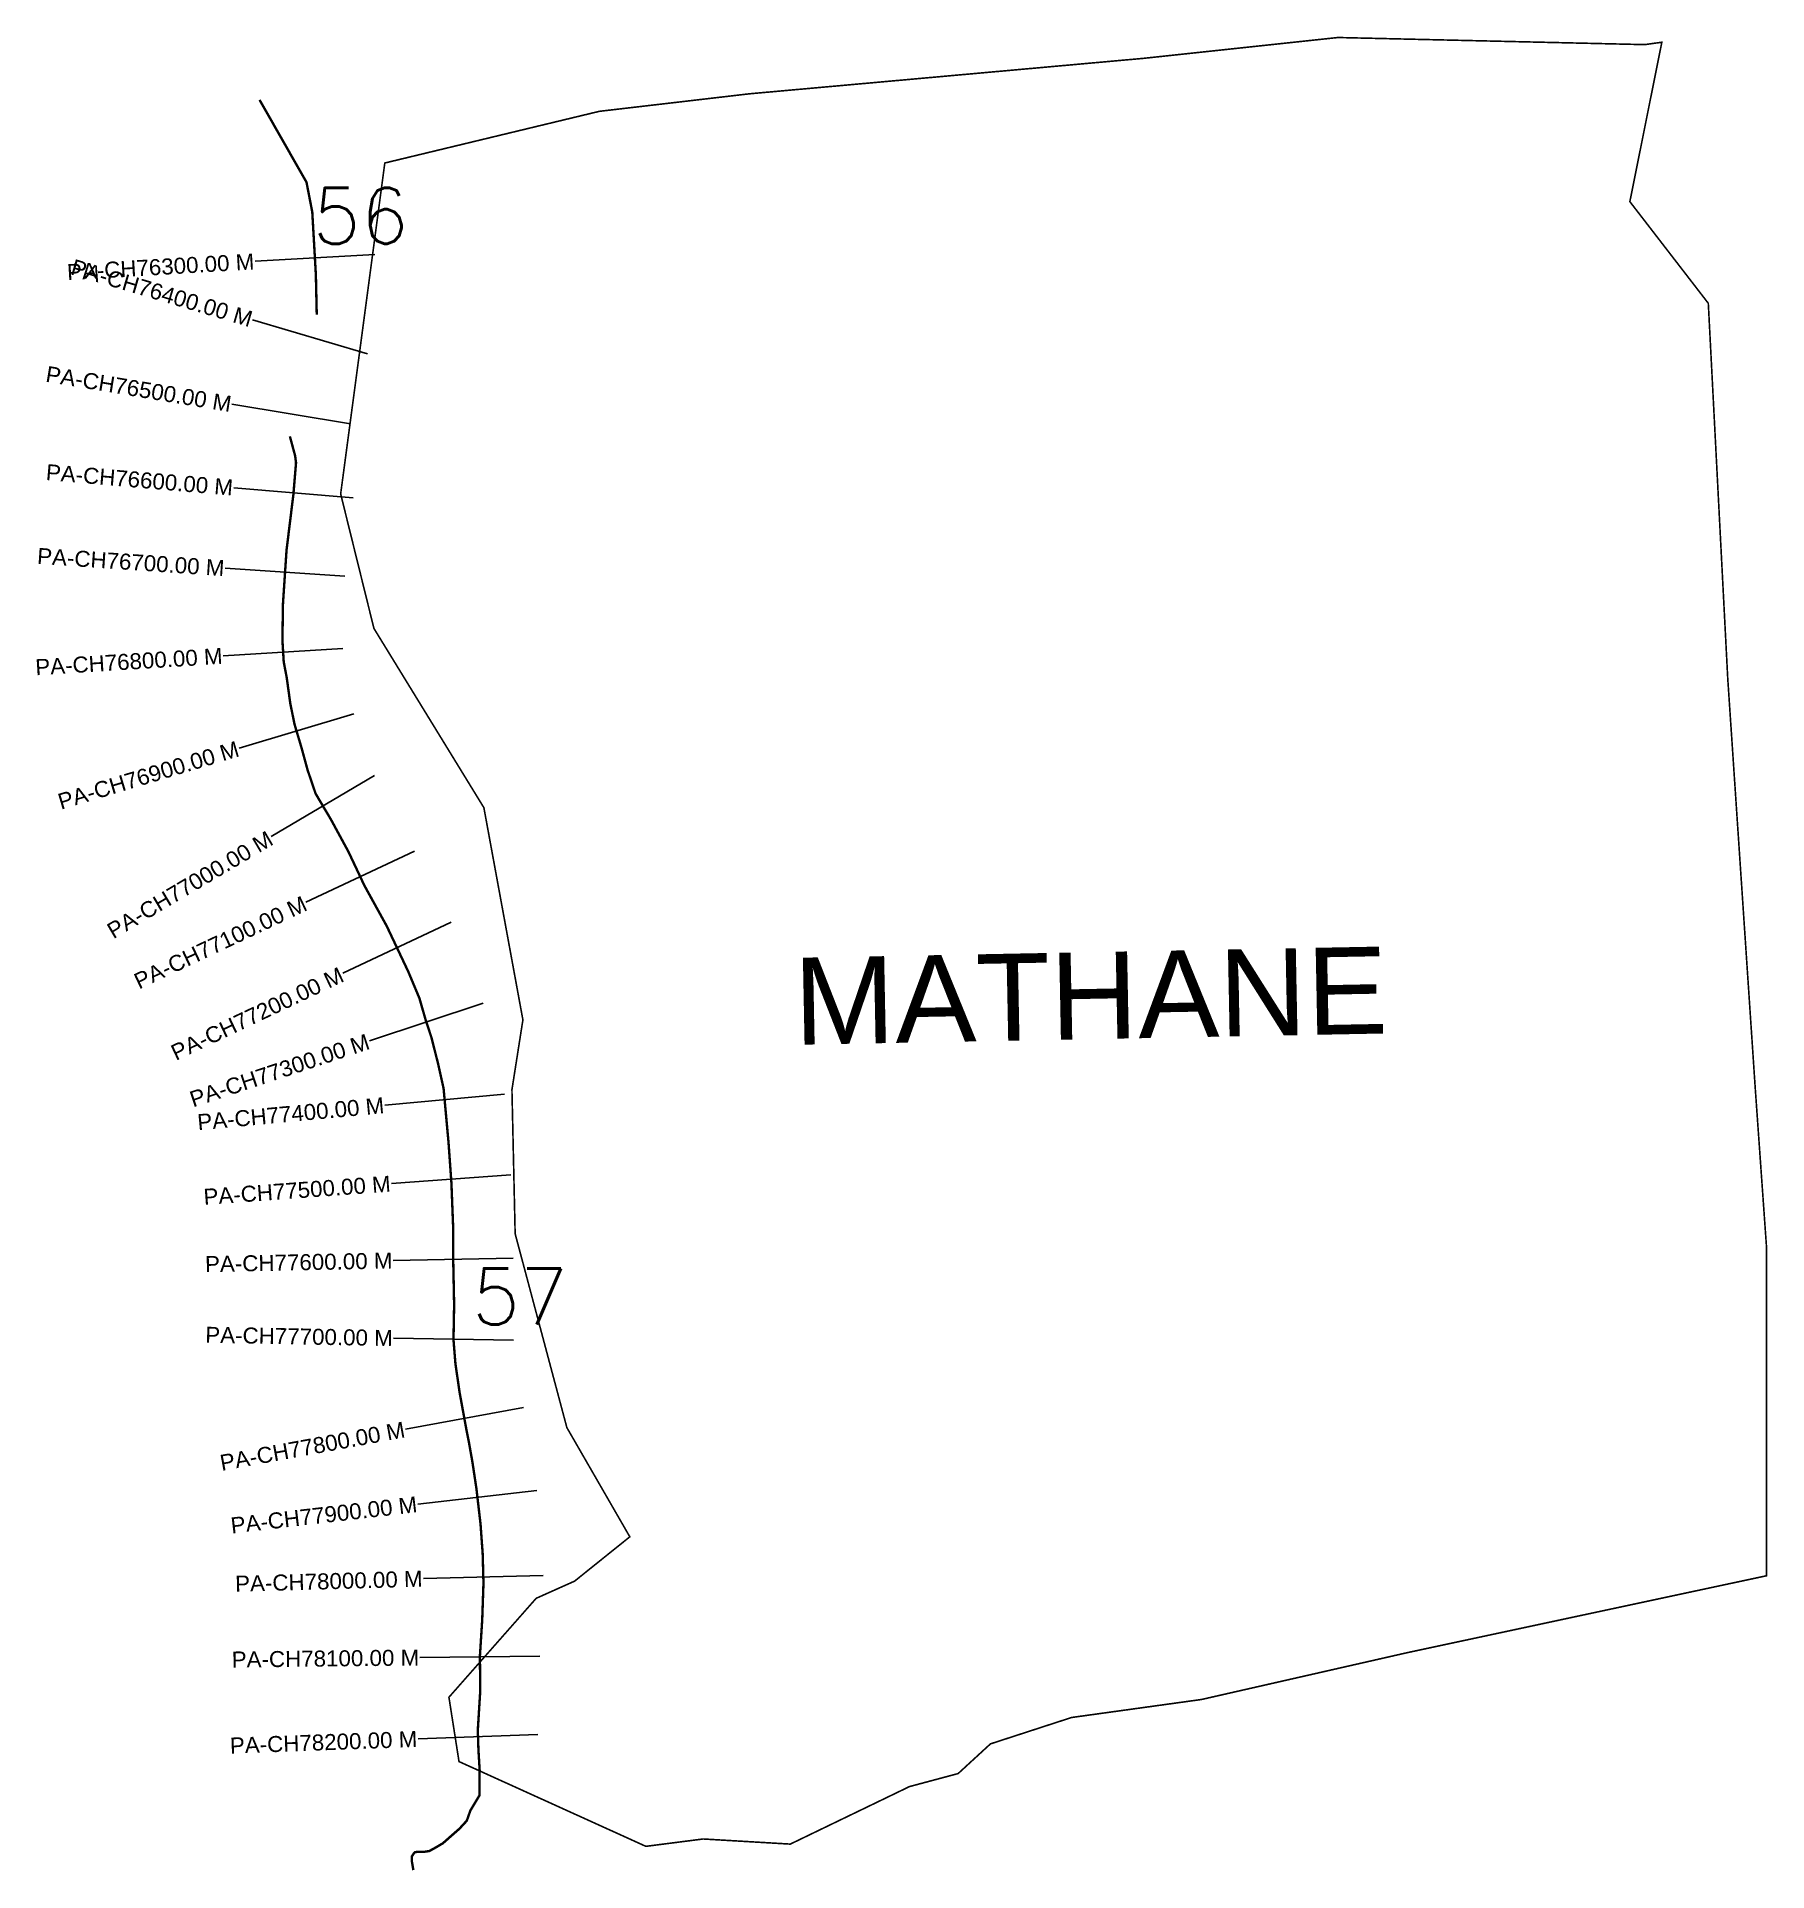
# Model space of a CAD drawing. Header units: metres. Extents: x 260476 to 262641, y 2162864 to 2165158.
import ezdxf
from ezdxf.enums import TextEntityAlignment as Align

# ---------------------------------------------------------------- set-up
doc = ezdxf.new("R2010")
doc.units = ezdxf.units.M
for name, color, linetype in [('CS', 134, 'Continuous'), ('CSMark', 6, 'Continuous'), ('NATURALLY PROTECTED', 3, 'Continuous'), ('VILLAGE NAME', 250, 'Continuous')]:
    doc.layers.add(name, color=color, linetype=linetype)
doc.styles.add('DynamicDimensions', font='arial.ttf')
doc.styles.get("Standard").update_dxf_attribs({"font": 'simplex.shx'})

msp = doc.modelspace()

# ---------------------------------------------------------------- linework, layer by layer
at = {"color": 6, "const_width": 2, "flags": 128}
msp.add_lwpolyline([(260911.8, 2165000.3), (261180.1, 2165064.9), (261367.7, 2165086.8), (261860.1, 2165131.1), (262103.8, 2165157.2), (262487.4, 2165148.3), (262508.8, 2165151.3), (262468.8, 2164952), (262566.9, 2164824.9), (262591.2, 2164356), (262625.5, 2163845), (262639.7, 2163644.8), (262639.7, 2163234), (262190.7, 2163137.9), (261933.1, 2163079.3), (261770.7, 2163056.8), (261669.2, 2163023.8), (261628.8, 2162986.7), (261567.9, 2162970.4), (261418.9, 2162898.5), (261309.9, 2162904.9), (261238.3, 2162895.7), (261004.6, 2163001.7), (260992, 2163082.1), (261101.1, 2163205.8), (261149.2, 2163227.3), (261218.2, 2163282.7), (261139.5, 2163419.2), (261074.8, 2163661.6), (261070.8, 2163841.7), (261084.5, 2163929), (261035.7, 2164194.3), (260898.2, 2164418.4), (260856.6, 2164586.6), (260880.4, 2164764.8), (260911.8, 2165000.3)], dxfattribs=at)
at = {"layer": 'CS'}
for p, q in [((260899.3, 2164886.1), (260749.5, 2164877.4)), ((260890.2, 2164761.9), (260746.4, 2164804.3)), ((260868.7, 2164674.3), (260720.7, 2164698.6)), ((260872.4, 2164581.8), (260722.9, 2164594.3)), ((260861.9, 2164483.7), (260712.2, 2164493.6)), ((260859.5, 2164393.3), (260709.8, 2164384.2)), ((260873.2, 2164311.8), (260729.5, 2164268.8)), ((260899, 2164234.6), (260769.9, 2164158.2)), ((260948.9, 2164140), (260813.2, 2164076.1)), ((260994.8, 2164051.3), (260859.2, 2163987.2)), ((261034.9, 2163950), (260892.5, 2163902.9)), ((261061.3, 2163836.2), (260911.9, 2163822.5)), ((261069.6, 2163735.1), (260920, 2163724.4)), ((261072.4, 2163631.2), (260922.4, 2163628.3)), ((261072.7, 2163528.4), (260922.8, 2163531.1)), ((261085.1, 2163444.3), (260937.5, 2163417.3)), ((261102.1, 2163340.7), (260953.1, 2163323.6)), ((261110, 2163234.5), (260960, 2163230.4)), ((261105.7, 2163133.4), (260955.8, 2163131.8)), ((261103.3, 2163035.4), (260953.4, 2163030))]:
    msp.add_line(p, q, dxfattribs=at)
at = {"layer": 'NATURALLY PROTECTED', "const_width": 3, "flags": 128}
msp.add_lwpolyline([(260755.2, 2165079.2), (260755.2, 2165079.2)], close=True, dxfattribs=at)
for points in [[(260755.2, 2165079.2), (260813.9, 2164976.2), (260821.1, 2164939), (260825.6, 2164860.4), (260826.7, 2164810.8)], [(260793.1, 2164658.5), (260799.6, 2164634.5), (260800.8, 2164625.6), (260797.5, 2164586), (260788.9, 2164516.2), (260784.4, 2164448.4), (260783.8, 2164403), (260785.4, 2164376.6), (260789.1, 2164357.2), (260793.6, 2164324.7), (260798.9, 2164298.6), (260807.8, 2164268.7), (260815.4, 2164240.9), (260825.3, 2164211.8), (260844.4, 2164179.6), (260866.4, 2164139.1), (260886.3, 2164096.9), (260914.2, 2164046.3), (260941.2, 2163989.2), (260955.1, 2163956), (260962.8, 2163929.2), (260970.2, 2163906.7), (260978.4, 2163874.3), (260985.3, 2163843.3), (260988.4, 2163809.5), (260991.4, 2163776.7), (260995.1, 2163725.3), (260997.2, 2163671.4), (260997.3, 2163631.9), (260998.5, 2163572.6), (260997.7, 2163529.1), (261000.1, 2163499.3), (261005.3, 2163463.4), (261013.9, 2163416.4), (261017, 2163400.9), (261021.4, 2163376), (261026.4, 2163342.8), (261031.5, 2163298.8), (261034.2, 2163261.6), (261035.2, 2163224.8), (261033.6, 2163178.5), (261030.7, 2163133), (261031.2, 2163090.7), (261028.1, 2163040.9), (261028.9, 2163016.3), (261030.4, 2162991.3), (261030.2, 2162959.5), (261018.8, 2162940.4), (261014.3, 2162927.7), (261005, 2162917.6), (260994.8, 2162908.7), (260984.4, 2162899.5), (260975.6, 2162894.3), (260967.4, 2162889.8), (260961.3, 2162888.9), (260955.7, 2162889), (260949.8, 2162888.5), (260948.1, 2162886.8), (260945.6, 2162883.1), (260945.7, 2162876.6), (260947.5, 2162866)]]:
    msp.add_lwpolyline(points, dxfattribs=at)

# ---------------------------------------------------------------- texts
at = {"char_height": 70, "attachment_point": 1}
for s, insert in [('56', (260821.6, 2164969.1)), ('57', (261020.9, 2163618.3))]:
    msp.add_mtext_dynamic_manual_height_columns(s, width=95.172, gutter_width=1, heights=[0], dxfattribs=dict(at, insert=insert))
at = {"layer": 'CSMark', "style": 'DynamicDimensions'}
for s, rotation, p in [('PA-CH76300.00 M', 3.3192, (260748.5, 2164877.3)), ('PA-CH76400.00 M', 343.5585, (260745.4, 2164804.6)), ('PA-CH76500.00 M', 350.6628, (260719.7, 2164698.8)), ('PA-CH76600.00 M', 355.2068, (260721.9, 2164594.4)), ('PA-CH76700.00 M', 356.2045, (260711.2, 2164493.7)), ('PA-CH76800.00 M', 3.5051, (260708.8, 2164384.1)), ('PA-CH76900.00 M', 16.6775, (260728.5, 2164268.5)), ('PA-CH77000.00 M', 30.6185, (260769, 2164157.7)), ('PA-CH77100.00 M', 25.1861, (260812.3, 2164075.7)), ('PA-CH77200.00 M', 25.285, (260858.3, 2163986.8)), ('PA-CH77300.00 M', 18.3143, (260891.5, 2163902.6)), ('PA-CH77400.00 M', 5.2718, (260910.9, 2163822.4)), ('PA-CH77500.00 M', 4.0904, (260919, 2163724.3)), ('PA-CH77600.00 M', 1.1393, (260921.4, 2163628.2)), ('PA-CH77700.00 M', 358.9617, (260921.8, 2163531.1)), ('PA-CH77800.00 M', 10.3904, (260936.6, 2163417.1)), ('PA-CH77900.00 M', 6.5701, (260952.1, 2163323.5)), ('PA-CH78000.00 M', 1.5776, (260959, 2163230.4)), ('PA-CH78100.00 M', 0.6254, (260954.8, 2163131.8)), ('PA-CH78200.00 M', 2.0516, (260952.4, 2163030))]:
    msp.add_text(s, height=20, rotation=rotation, dxfattribs=at).set_placement(p, align=Align.MIDDLE_RIGHT)
at = {"layer": 'VILLAGE NAME', "insert": (261422.2, 2164006.5), "char_height": 108.748, "attachment_point": 1, "rotation": 1.1028}
msp.add_mtext_dynamic_manual_height_columns('{\\fArial|b0|i0|c0|p34;MATHANE}', width=726.929, gutter_width=543.7, heights=[0], dxfattribs=at)

doc.saveas('drawing.dxf')
